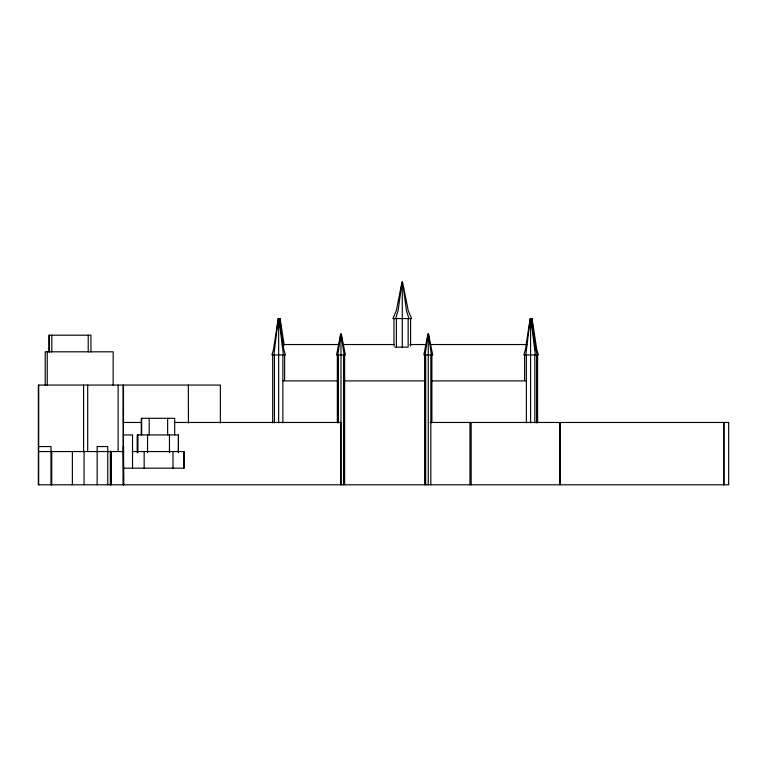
<?xml version="1.0" encoding="UTF-8"?>
<svg xmlns="http://www.w3.org/2000/svg" width="767" height="767" viewBox="0 0 767 767"><rect width="100%" height="100%" fill="white"/><g stroke="black" fill="none" stroke-linecap="round" stroke-linejoin="round"><path stroke-width="1.15" d="M278.354 318.564L273.877 354.929M279.015 322.035L279.389 318.564M530.285 318.564L525.807 354.929M340.673 334.153L336.569 354.929L345.399 354.929L341.296 334.153L340.673 334.153L337.863 354.929M402.061 282.208L398.054 310.779L395.667 318.564M428.034 334.153L425.129 354.929M278.92 320.874L279.274 318.564L280.099 318.564L284.173 345.121M402.589 282.208L401.966 282.208L396.309 310.779L392.925 318.564L411.63 318.564L408.255 310.779L402.589 282.208L406.5 310.779L408.888 318.564M531.205 318.564L532.039 318.564L536.814 349.733L538.376 354.929L523.832 354.929L525.385 349.733L530.17 318.564L530.994 318.564L535.778 349.733L537.331 354.929M282.131 344.536L339.455 344.536M343.031 344.536L394.391 344.536M409.914 344.536L426.634 344.536M430.21 344.536L526.948 344.536M394.775 347.135L408.159 347.135L408.159 318.564M283.081 380.902L338.18 380.902M344.172 380.902L425.627 380.902M431.62 380.902L526.248 380.902M123.334 422.464L141.253 422.464M174.55 422.464L340.778 422.464L340.778 484.792M430.153 422.464L728.65 422.464L728.65 484.792L38.35 484.792L38.35 385.063L220.369 385.063L220.369 423.048M123.334 434.927L132.528 434.927L132.528 468.167M178.395 434.927L178.395 452.731L178.5 434.927L137.197 434.927L137.197 452.731M38.666 446.557L51.025 446.557L51.025 484.792M123.276 446.557L123.698 484.792M38.714 451.552L123.334 451.552M132.164 451.552L184.109 451.552L184.109 468.167L123.334 468.167M535.356 354.929L530.879 318.564M283.426 354.929L278.939 318.564M431.37 354.929L428.475 334.153M344.105 354.929L341.2 334.153M531.914 318.564L534.791 345.121M535.04 347.422L535.299 349.733M279.984 318.564L282.86 345.121M724.077 422.464L724.077 484.792M723.607 422.464L723.607 484.792M560.399 422.464L560.399 484.792M559.565 422.464L559.565 484.792M537.6 354.929L537.6 422.838M536.555 354.929L536.555 422.838M534.81 354.929L534.81 422.838M531.617 318.564L531.617 324.336M530.582 318.564L530.582 422.838M526.363 354.929L526.363 422.838M524.609 354.929L524.609 379.953M471.159 422.464L471.159 484.792M469.96 422.464L469.96 484.792M431.888 354.929L431.888 422.838M430.824 354.929L430.824 484.792M428.254 334.153L428.254 484.792M425.675 354.929L425.675 484.792M424.611 354.929L424.611 484.792M410.585 318.564L410.585 345.946M402.282 282.208L402.282 347.135M396.405 318.564L396.405 347.135M393.97 318.564L393.97 345.946M344.623 354.929L344.623 484.792M343.558 354.929L343.558 484.792M340.979 334.153L340.979 484.792M338.41 354.929L338.41 422.838M337.346 354.929L337.346 422.838M284.624 354.929L284.624 379.953M282.87 354.929L282.87 422.838M279.687 318.564L279.687 326.646M278.651 318.564L278.651 422.838M274.423 354.929L274.423 422.838M272.678 354.929L272.678 422.838M188.366 385.063L188.423 423.048M183.898 451.552L183.898 468.167M174.703 434.927L174.703 418.303L141.253 418.303L141.253 434.927M172.987 451.552L172.987 468.167M169.459 434.927L169.459 452.731M167.637 418.303L167.637 434.927M149.201 418.303L149.201 434.927M147.542 434.927L147.542 452.731M144.158 451.552L144.158 468.167M141.665 418.303L141.665 434.927M137.926 434.927L137.926 452.731M123.487 385.063L123.487 423.048M123.592 446.557L123.592 484.792M118.137 385.063L118.137 451.552M113.152 385.063L113.152 351.813L45.205 351.813L45.205 385.063M111.436 451.341L111.388 484.792M110.659 451.341L110.659 484.792M110.343 451.341L110.343 484.792M107.744 484.792L107.744 446.557L97.15 446.557L97.15 484.792M90.966 351.948L90.918 335.189L49.002 335.189L49.002 351.948M88.215 335.189L88.215 351.948M87.697 385.063L87.697 451.552M84.063 451.245L84.063 484.792M83.593 385.063L83.593 451.552M72.376 451.245L72.376 484.792M51.801 335.189L51.801 351.948M51.6 451.341L51.6 484.792M51.542 451.341L51.542 484.792M49.261 335.189L49.261 351.948M47.228 351.813L47.228 385.063M38.714 385.063L38.666 484.792M278.229 318.564L273.455 349.733L271.892 354.929L285.401 354.929L283.848 349.733L279.063 318.564L278.229 318.564M427.938 334.153L423.835 354.929L432.665 354.929L428.561 334.153L427.938 334.153M123.334 484.792L123.334 385.063L123.276 484.792"/></g></svg>
